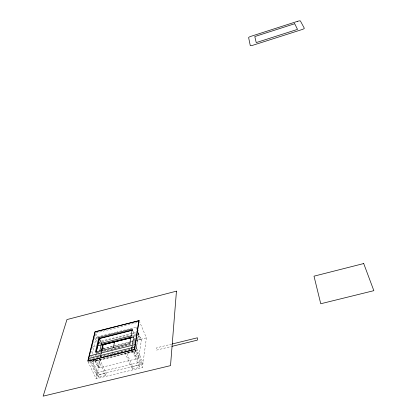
<?xml version="1.0" encoding="UTF-8"?>
<svg xmlns="http://www.w3.org/2000/svg" width="417" height="417" viewBox="0 0 417 417"><rect width="100%" height="100%" fill="white"/><g stroke="black" fill="none" stroke-linecap="round" stroke-linejoin="round"><path stroke-width="0.31" stroke-dasharray="2.08 1.56" d="M88.06 361.737L96.113 378.73L142.416 367.575L146.403 337.879L139.601 321.794M90.046 361.383L96.572 375.206L142.187 364.171L142.531 361.612L135.932 346.371M89.134 359.454L132.851 348.893L132.47 351.27L125.136 353.074L132.252 369.128L139.518 367.377L139.857 364.953L133.628 350.676M99.684 367.799L96.473 360.929A2.064 1.084 -26.6 0 1 94.873 360.132L98.078 366.986A2.054 1.1 -26.8 0 0 99.684 367.799L136.818 358.75A2.059 1.131 -24.9 0 0 138.924 357.02L141.316 340.428L138.053 332.776M138.924 357.02L135.89 350.035L138.392 333.595A2.002 1.048 -24.2 0 0 138.09 332.964M93.106 359.85L93.851 361.435L135.963 351.078L138.913 331.63L138.413 330.452M132.252 369.128L132.627 366.705L126.335 352.474M134.248 343.754L136.901 326.912L116.901 331.958M133.404 343.806L134.821 334.898L133.044 330.759M131.636 349.952L131.85 348.539M131.944 348.023L133.695 337.092L133.45 336.519L131.579 336.988M133.45 336.519L131.376 349.352L100.012 357.088M131.584 349.675L131.793 348.404M131.892 347.768L133.638 336.952L131.767 337.421M130.594 343.446L130.907 341.549M112.116 354.007L112.981 349.66M105.626 375.55L98.245 359.694L91.042 361.461L98.495 377.27L105.626 375.55L106.121 373.111L99.595 359.058M98.495 377.27L99.022 374.831L92.433 360.82M98.078 366.986L99.731 359.527M100.919 354.351L101.326 352.521M100.445 356.931L101.644 351.521M96.572 375.206L97.14 372.626L91.735 361.143M96.113 378.73L100.372 359.371M100.919 356.874L101.331 354.997M101.472 354.372L101.884 352.501M100.283 355.857L100.695 354.012M98.344 357.369L98.756 355.524M98.897 354.914L99.309 353.069M93.851 361.435L94.289 359.543M95.149 355.837L95.576 353.991M96.337 353.778L96.577 352.735M110.025 333.694L96.275 337.165L92.22 354.179L93.205 356.28M90.739 353.413L93.215 343.191M93.366 342.56L94.748 336.858M94.899 336.227L95.665 333.058L138.72 322.138M110.651 333.537L116.275 332.12M101.519 341.017L132.059 333.355M132.679 333.199L135.796 332.417M101.904 341.627L129.922 334.601M132.179 334.033L136.145 333.037M99.079 343.848L100.299 343.54M132.309 335.529L138.559 333.96M92.251 347.168L95.973 346.235M103.333 348.596L113.94 345.959M114.566 345.802L136.416 340.366M137.042 340.209L146.403 337.879M103.171 348.862A1.981 1.032 -26 0 1 103.859 348.612L112.736 346.402M113.294 346.266L129.499 342.237M130.62 341.956L135.118 340.835M135.681 340.694L139.627 339.714A1.991 1.058 -24.3 0 1 141.316 340.428M130.297 344.51L95.905 353.043L130.385 344.713M90.437 356.978L91.62 356.681M88.628 362.133L134.915 350.744M96.473 360.929L133.763 351.76A2.069 1.115 -24.8 0 0 135.89 350.035M171.668 344.114L156.589 347.814L156.328 350.181L171.481 346.47M97.14 372.626L142.531 361.612M99.022 374.831L106.121 373.111M132.627 366.705L139.857 364.953M90.656 358.844L91.464 360.569M93.45 356.806L94.19 358.385M94.899 360.564L98.11 367.424M96.244 353.767L96.979 355.347M97.224 355.873L97.959 357.458M96.275 337.165L97.343 339.485M95.717 339.506L97.057 342.409M103.093 346.934L103.859 348.612M95.748 333.569L97.886 338.244M99.496 341.747L100.565 344.082M132.47 351.27L139.518 367.377M134.853 350.197L142.416 367.575M133.763 351.76L136.818 358.75M131.319 346.855L132.257 348.998M135.874 347.507L136.338 348.581M135.546 348.878L142.187 364.171M135.494 350.004L135.963 351.078M138.329 333.199L141.243 340.027M137.683 335.169L139.627 339.714M99.027 342.946A1.991 1.016 -25.9 0 1 100.101 342.159M133.695 337.092L131.824 337.556L133.701 337.108"/><path stroke-width="0.63" d="M113.351 347.799L114.586 341.586L97.213 345.928M101.727 350.692L103.077 344.588L131.141 337.577M101.779 350.906L103.14 344.729L102.879 344.166L130.954 337.144M101.378 350.937L102.879 344.166M99.726 351.223L101.524 343.233L98.86 337.41L132.278 328.982L129.859 343.499L95.446 352.047L98.86 337.41M96.051 352.428L99.303 338.385L132.705 329.972M96.28 352.016L99.392 338.578L132.158 330.327M101.524 343.233L131.678 335.685M89.28 355.93L135.15 344.567M88.665 358.458L134.759 347.069M172.299 343.962L197.434 337.791L197.366 340.136L172.112 346.318M176.454 291.155L170.517 365.626L43.154 396.15L66.965 319.558L176.454 291.155M138.845 320.803L134.378 349.519L88.06 360.934L95.133 331.906L138.845 320.803M139.101 320.605L134.602 349.618L87.784 361.153L94.946 331.817L139.101 320.605M297.707 21.277L250.898 36.342A2.497 0.558 -18.1 0 0 248.641 37.655L250.247 45.453A2.606 0.605 -18 0 0 252.858 45.255L302.028 29.555A2.674 0.615 -17.2 0 0 304.29 28.184L300.412 20.996A2.565 0.563 -17.3 0 0 297.707 21.277M294.699 23.727L254.787 36.56L256.236 42.586L297.514 29.388L294.699 23.727M363.707 263.549L314.001 276.174L320.746 303.753L373.846 290.67L363.707 263.549M131.199 337.713L103.14 344.729L131.209 337.734"/></g></svg>
